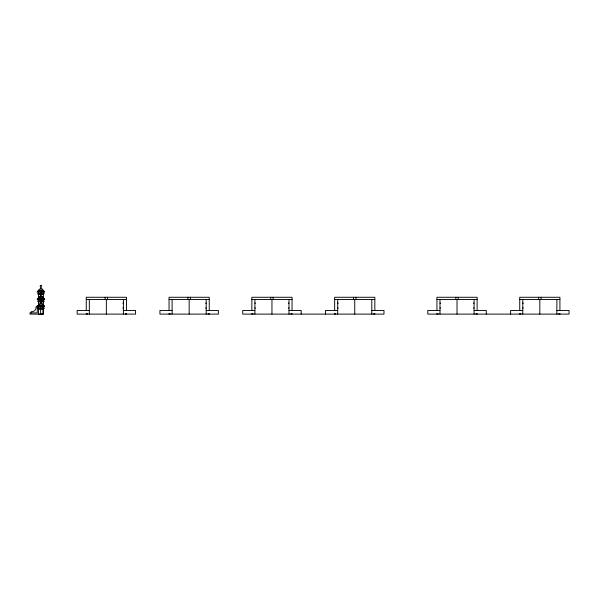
<?xml version="1.0" encoding="UTF-8"?>
<svg xmlns="http://www.w3.org/2000/svg" width="599" height="599" viewBox="0 0 599 599"><rect width="100%" height="100%" fill="white"/><g stroke="black" fill="none" stroke-linecap="round" stroke-linejoin="round"><path stroke-width="0.9" d="M37.864 291.586L38.471 290.365L43.345 290.365L43.952 291.586M37.864 298.894L38.471 297.673L43.345 297.673L43.952 298.894M43.345 294.633L43.952 293.413L37.864 293.413L38.471 294.633L43.345 294.633L43.345 314.108L29.95 314.108L29.95 312.895L37.258 312.895L37.258 305.587L43.952 305.587L43.952 306.194M43.952 301.327L43.345 301.933L38.471 301.933L37.864 300.72L43.952 300.72L43.952 301.327L37.864 301.327M43.952 308.635L43.345 309.241L38.471 309.241L37.864 308.021L43.952 308.021L43.952 308.635L37.864 308.635M40.612 285.498L41.204 285.498M40.612 285.805L41.204 285.805M39.998 286.105L41.825 286.105M40.612 287.325L41.204 287.325M40.612 287.932L41.204 287.932M40.612 288.538L41.204 288.538M37.864 290.979L43.952 290.979M40.612 292.806L41.204 292.806M40.612 293.106L41.204 293.106M37.864 294.019L43.952 294.019M40.612 295.24L41.204 295.24M40.612 295.846L41.204 295.846M37.864 298.28L43.952 298.28M86.263 299.5L126.449 299.5M169.06 299.5L209.246 299.5M251.857 299.5L292.042 299.5M334.661 299.5L374.839 299.5M436.941 299.5L477.118 299.5M519.737 299.5L559.915 299.5M40.612 300.106L41.204 300.106M40.612 300.413L41.204 300.413M40.612 302.547L41.204 302.547M40.612 303.154L41.204 303.154M122.795 303.154L123.401 303.154M205.592 303.154L206.198 303.154M254.904 303.154L255.511 303.154M288.389 303.154L288.995 303.154M337.701 303.154L338.315 303.154M439.98 303.154L440.594 303.154M473.465 303.154L474.079 303.154M522.777 303.154L523.391 303.154M37.258 306.194L44.558 306.194L44.558 306.808L36.037 306.808L36.022 308.133A4.305 4.305 0 0 1 32.496 311.66L31.17 311.675L31.17 312.895M122.795 308.021L123.401 308.021M205.592 308.021L206.198 308.021M254.904 308.021L255.511 308.021M288.389 308.021L288.995 308.021M337.701 308.021L338.315 308.021M439.98 308.021L440.594 308.021M473.465 308.021L474.079 308.021M522.777 308.021L523.391 308.021M89.311 310.462L77.136 310.462L77.136 314.108L135.576 314.108L135.576 310.462L123.401 310.462M172.108 310.462L159.933 310.462L159.933 314.108L218.373 314.108L218.373 310.462L206.198 310.462M254.904 310.462L242.73 310.462L242.73 314.108L383.974 314.108L383.974 310.462L371.799 310.462M288.995 310.462L301.177 310.462L301.177 314.108M337.701 310.462L325.527 310.462L325.527 314.108M439.98 310.462L427.806 310.462L427.806 314.108L569.05 314.108L569.05 310.462L556.875 310.462M474.079 310.462L486.253 310.462L486.253 314.108M522.777 310.462L510.603 310.462L510.603 314.108M40.605 313.966L43.038 313.966M43.952 305.587L43.345 304.981L38.471 304.981L37.864 306.194M559.915 310.462L559.915 297.269L519.737 297.269L519.737 310.462M559.915 313.502L559.915 314.108M558.904 313.502L558.904 314.108M556.875 299.5L556.875 314.108M541.047 297.269L541.047 299.5M539.826 299.5L539.826 314.108M538.613 297.269L538.613 299.5M522.777 299.5L522.777 314.108M520.748 313.502L520.748 314.108M519.737 313.502L519.737 314.108M477.118 310.462L477.118 297.269L436.941 297.269L436.941 310.462M477.118 313.502L477.118 314.108M476.108 313.502L476.108 314.108M474.079 299.5L474.079 314.108M458.25 297.269L458.25 299.5M457.03 299.5L457.03 314.108M455.809 297.269L455.809 299.5M439.98 299.5L439.98 314.108M437.951 313.502L437.951 314.108M436.941 313.502L436.941 314.108M374.839 310.462L374.839 297.269L334.661 297.269L334.661 310.462M374.839 313.502L374.839 314.108M373.828 313.502L373.828 314.108M371.799 299.5L371.799 314.108M355.971 297.269L355.971 299.5M354.75 299.5L354.75 314.108M353.53 297.269L353.53 299.5M337.701 299.5L337.701 314.108M335.672 313.502L335.672 314.108M334.661 313.502L334.661 314.108M292.042 310.462L292.042 297.269L251.857 297.269L251.857 310.462M292.042 313.502L292.042 314.108M291.024 313.502L291.024 314.108M288.995 299.5L288.995 314.108M273.166 297.269L273.166 299.5M271.953 299.5L271.953 314.108M270.733 297.269L270.733 299.5M254.904 299.5L254.904 314.108M252.875 313.502L252.875 314.108M251.857 313.502L251.857 314.108M209.246 310.462L209.246 297.269L169.06 297.269L169.06 310.462M209.246 313.502L209.246 314.108M208.227 313.502L208.227 314.108M206.198 299.5L206.198 314.108M190.37 297.269L190.37 299.5M189.157 299.5L189.157 314.108M187.936 297.269L187.936 299.5M172.108 299.5L172.108 314.108M170.079 313.502L170.079 314.108M169.06 313.502L169.06 314.108M126.449 310.462L126.449 297.269L86.263 297.269L86.263 310.462M126.449 313.502L126.449 314.108M125.431 313.502L125.431 314.108M123.401 299.5L123.401 314.108M107.573 297.269L107.573 299.5M106.352 299.5L106.352 314.108M105.139 297.269L105.139 299.5M89.311 299.5L89.311 314.108M87.282 313.502L87.282 314.108M86.263 313.502L86.263 314.108M43.345 292.192L43.345 293.413M43.038 306.808L43.038 314.108M42.739 290.365L42.739 289.152L39.085 289.152L39.085 290.365M42.739 297.673L42.739 296.453L39.085 296.453L39.085 297.673M42.739 304.981L42.739 303.76L39.085 303.76L39.085 304.981M42.125 314.108L42.125 314.722M40.605 306.808L40.605 314.108M39.691 314.108L39.691 314.722M38.471 292.192L38.471 314.108M44.558 291.586L37.258 291.586L37.258 292.192L44.558 292.192L44.558 291.586M44.558 298.894L37.258 298.894L37.258 299.5L44.558 299.5L44.558 298.894"/></g></svg>
